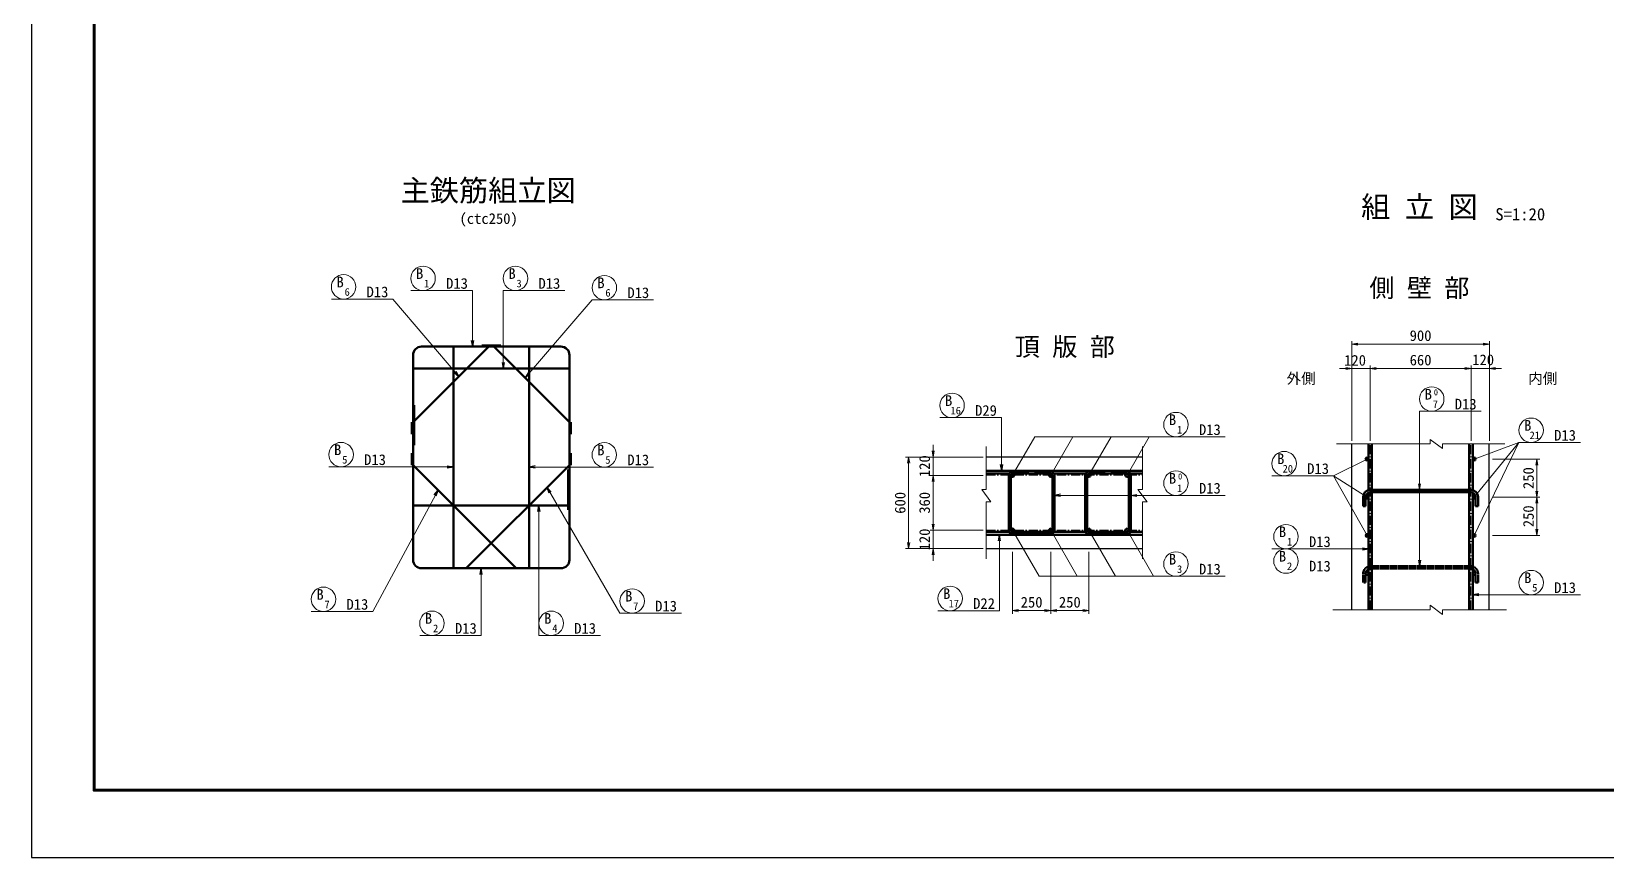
# Model space of a CAD drawing. Header units: millimetres. Extents: x 169470 to 758170, y -17820 to 11880.
# Drawn here: x 169470 to 195242, y -17820 to -4298 of the extents above; entities that cross this region are included whole.
import ezdxf
from ezdxf.enums import TextEntityAlignment as Align

# ---------------------------------------------------------------- set-up
doc = ezdxf.new("R2010")
doc.units = ezdxf.units.MM
doc.header["$LTSCALE"] = 50
doc.header["$PDSIZE"] = 300
for name, pattern in [('CONTINU', [0]), ('DASHED2', [0.375, 0.25, -0.125]), ('SXF_一点短鎖線', [9.25, 6, -1.5, 0.25, -1.5])]:
    doc.linetypes.add(name, pattern=pattern)
doc.layers.get('Defpoints').update_dxf_attribs({"color": 151})
for name, color, linetype, lineweight in [('D-BMK', 2, 'SXF_一点短鎖線', 13), ('D-STR', 1, 'Continuous', 25), ('D-STR-DIM', 7, 'Continuous', 13), ('D-STR-HTXT', 7, 'Continuous', 13), ('D-STR-STR1', 2, 'Continuous', 50), ('D-STR-STR2', 6, 'Continuous', 50), ('D-STR-STR3', 4, 'Continuous', 50), ('D-STR-STR4', 1, 'Continuous', 50), ('D-STR-TXT', 7, 'Continuous', 13), ('D-TTL', 2, 'Continuous', 140)]:
    doc.layers.add(name, color=color, linetype=linetype, lineweight=lineweight)
doc.styles.add('YOKO_GOTHIC', font='MS Gothic.ttf')
doc.dimstyles.new('S50', dxfattribs={"dimscale": 50, "dimtxt": 3.5, "dimasz": 2, "dimexe": 1, "dimexo": 1, "dimgap": 1, "dimtad": 1, "dimdec": 0, "dimzin": 1, "dimdsep": 46, "dimtxsty": 'YOKO_GOTHIC', "dimblk": 'OPEN', "dimcen": 0, "dimclrd": 256, "dimclre": 256, "dimclrt": 256, "dimaunit": 1, "dimadec": 3, "dimazin": 0, "dimtfac": 1, "dimtdec": 0, "dimtix": 1, "dimtmove": 2, "dimatfit": 3, "dimldrblk": 'OPEN', "dimfxl": 1, "dimlwd": -1, "dimlwe": -1, "dimarcsym": 2})
doc.dimstyles.new('S50-20', dxfattribs={"dimscale": 50, "dimtxt": 3.5, "dimasz": 2, "dimexe": 1, "dimexo": 1, "dimgap": 1, "dimtad": 1, "dimdec": 0, "dimlfac": 0.4, "dimzin": 1, "dimdsep": 46, "dimtxsty": 'YOKO_GOTHIC', "dimblk": 'OPEN', "dimcen": 0, "dimclrd": 256, "dimclre": 256, "dimclrt": 256, "dimaunit": 1, "dimadec": 3, "dimazin": 0, "dimtfac": 1, "dimtdec": 0, "dimtix": 1, "dimtmove": 2, "dimatfit": 3, "dimldrblk": 'OPEN', "dimfxl": 1, "dimlwd": -1, "dimlwe": -1, "dimarcsym": 0})

# ---------------------------------------------------------------- blocks, each defined once
blk = doc.blocks.new('_Open')
at = {"color": 0, "linetype": 'ByBlock', "lineweight": -2}
for p, q in [((-1, 0.17), (0, 0)), ((-1, -0.17), (0, 0)), ((0, 0), (-1, 0))]:
    blk.add_line(p, q, dxfattribs=at)
blk = doc.blocks.new('*D3334')
at = {"layer": 'D-STR-DIM', "transparency": 16777216}
for p, q in [((186147, -12814), (186147, -13829)), ((186772, -12814), (186772, -13829)), ((186247, -13779), (186672, -13779))]:
    blk.add_line(p, q, dxfattribs=at)
at = {"layer": 'Defpoints', "color": 0, "transparency": 16777216}
for p in [(186147, -12764), (186772, -12764), (186772, -13779)]:
    blk.add_point(p, dxfattribs=at)
at = {"layer": 'D-STR-DIM', "transparency": 16777216, "xscale": 100, "yscale": 100, "zscale": 100, "rotation": 180}
blk.add_blockref('_Open', (186147, -13779), dxfattribs=at)
at = {"layer": 'D-STR-DIM', "transparency": 16777216, "xscale": 100, "yscale": 100, "zscale": 100}
blk.add_blockref('_Open', (186772, -13779), dxfattribs=at)
at = {"layer": 'D-STR-DIM', "transparency": 16777216, "insert": (186460, -13642), "char_height": 175, "attachment_point": 5, "style": 'YOKO_GOTHIC'}
blk.add_mtext('250', dxfattribs=at)
blk = doc.blocks.new('*D3335')
at = {"layer": 'D-STR-DIM', "transparency": 16777216}
for p, q in [((185522, -12814), (185522, -13829)), ((186147, -12814), (186147, -13829)), ((185622, -13779), (186047, -13779))]:
    blk.add_line(p, q, dxfattribs=at)
at = {"layer": 'Defpoints', "color": 0, "transparency": 16777216}
for p in [(185522, -12764), (186147, -12764), (186147, -13779)]:
    blk.add_point(p, dxfattribs=at)
at = {"layer": 'D-STR-DIM', "transparency": 16777216, "xscale": 100, "yscale": 100, "zscale": 100, "rotation": 180}
blk.add_blockref('_Open', (185522, -13779), dxfattribs=at)
at = {"layer": 'D-STR-DIM', "transparency": 16777216, "xscale": 100, "yscale": 100, "zscale": 100}
blk.add_blockref('_Open', (186147, -13779), dxfattribs=at)
at = {"layer": 'D-STR-DIM', "transparency": 16777216, "insert": (185835, -13642), "char_height": 175, "attachment_point": 5, "style": 'YOKO_GOTHIC'}
blk.add_mtext('250', dxfattribs=at)
blk = doc.blocks.new('*D3336')
at = {"layer": 'D-STR-DIM', "transparency": 16777216}
for p, q in [((185044, -11564), (184173, -11564)), ((184223, -12364), (184223, -11664)), ((185044, -12464), (184173, -12464))]:
    blk.add_line(p, q, dxfattribs=at)
at = {"layer": 'Defpoints', "color": 0, "transparency": 16777216}
for p in [(184223, -11564), (185094, -11564), (185094, -12464)]:
    blk.add_point(p, dxfattribs=at)
at = {"layer": 'D-STR-DIM', "transparency": 16777216, "xscale": 100, "yscale": 100, "zscale": 100}
for p, rotation in [((184223, -11564), 90), ((184223, -12464), 270)]:
    blk.add_blockref('_Open', p, dxfattribs=dict(at, rotation=rotation))
at = {"layer": 'D-STR-DIM', "transparency": 16777216, "insert": (184085, -12014), "char_height": 175, "attachment_point": 5, "rotation": 90, "style": 'YOKO_GOTHIC'}
blk.add_mtext('360', dxfattribs=at)
blk = doc.blocks.new('*D3337')
at = {"layer": 'D-STR-DIM', "transparency": 16777216}
for p, q in [((184223, -12364), (184223, -12264)), ((185044, -12464), (184173, -12464)), ((184223, -12764), (184223, -12464)), ((185044, -12764), (184173, -12764)), ((184223, -12864), (184223, -12964))]:
    blk.add_line(p, q, dxfattribs=at)
at = {"layer": 'Defpoints', "color": 0, "transparency": 16777216}
for p in [(184223, -12464), (185094, -12464), (185094, -12764)]:
    blk.add_point(p, dxfattribs=at)
at = {"layer": 'D-STR-DIM', "transparency": 16777216, "xscale": 100, "yscale": 100, "zscale": 100}
for p, rotation in [((184223, -12464), 270), ((184223, -12764), 90)]:
    blk.add_blockref('_Open', p, dxfattribs=dict(at, rotation=rotation))
at = {"layer": 'D-STR-DIM', "transparency": 16777216, "insert": (184085, -12614), "char_height": 175, "attachment_point": 5, "rotation": 90, "style": 'YOKO_GOTHIC'}
blk.add_mtext('120', dxfattribs=at)
blk = doc.blocks.new('*D3338')
at = {"layer": 'D-STR-DIM', "transparency": 16777216}
for p, q in [((184223, -11164), (184223, -11064)), ((185044, -11264), (184173, -11264)), ((184223, -11564), (184223, -11264)), ((185044, -11564), (184173, -11564)), ((184223, -11664), (184223, -11764))]:
    blk.add_line(p, q, dxfattribs=at)
at = {"layer": 'Defpoints', "color": 0, "transparency": 16777216}
for p in [(184223, -11264), (185094, -11264), (185094, -11564)]:
    blk.add_point(p, dxfattribs=at)
at = {"layer": 'D-STR-DIM', "transparency": 16777216, "xscale": 100, "yscale": 100, "zscale": 100}
for p, rotation in [((184223, -11264), 270), ((184223, -11564), 90)]:
    blk.add_blockref('_Open', p, dxfattribs=dict(at, rotation=rotation))
at = {"layer": 'D-STR-DIM', "transparency": 16777216, "insert": (184085, -11414), "char_height": 175, "attachment_point": 5, "rotation": 90, "style": 'YOKO_GOTHIC'}
blk.add_mtext('120', dxfattribs=at)
blk = doc.blocks.new('*D3339')
at = {"layer": 'D-STR-DIM', "transparency": 16777216}
for p, q in [((185044, -11264), (183773, -11264)), ((183823, -12664), (183823, -11364)), ((185044, -12764), (183773, -12764))]:
    blk.add_line(p, q, dxfattribs=at)
at = {"layer": 'Defpoints', "color": 0, "transparency": 16777216}
for p in [(183823, -11264), (185094, -11264), (185094, -12764)]:
    blk.add_point(p, dxfattribs=at)
at = {"layer": 'D-STR-DIM', "transparency": 16777216, "xscale": 100, "yscale": 100, "zscale": 100}
for p, rotation in [((183823, -11264), 90), ((183823, -12764), 270)]:
    blk.add_blockref('_Open', p, dxfattribs=dict(at, rotation=rotation))
at = {"layer": 'D-STR-DIM', "transparency": 16777216, "insert": (183685, -12014), "char_height": 175, "attachment_point": 5, "rotation": 90, "style": 'YOKO_GOTHIC'}
blk.add_mtext('600', dxfattribs=at)
blk = doc.blocks.new('*D3251')
at = {"layer": 'D-STR-DIM', "transparency": 16777216}
for p, q in [((193025, -10997), (193025, -9766)), ((193325, -10997), (193325, -9766)), ((192925, -9816), (192825, -9816)), ((193025, -9816), (193325, -9816)), ((193425, -9816), (193525, -9816))]:
    blk.add_line(p, q, dxfattribs=at)
at = {"layer": 'Defpoints', "color": 0, "transparency": 16777216}
for p in [(193325, -9816), (193025, -11047), (193325, -11047)]:
    blk.add_point(p, dxfattribs=at)
at = {"layer": 'D-STR-DIM', "transparency": 16777216, "xscale": 100, "yscale": 100, "zscale": 100}
blk.add_blockref('_Open', (193025, -9816), dxfattribs=at)
at = {"layer": 'D-STR-DIM', "transparency": 16777216, "xscale": 100, "yscale": 100, "zscale": 100, "rotation": 180}
blk.add_blockref('_Open', (193325, -9816), dxfattribs=at)
at = {"layer": 'D-STR-DIM', "transparency": 16777216, "insert": (193224, -9674), "char_height": 175, "attachment_point": 5, "style": 'YOKO_GOTHIC'}
blk.add_mtext('120', dxfattribs=at)
blk = doc.blocks.new('*D3252')
at = {"layer": 'D-STR-DIM', "transparency": 16777216}
for p, q in [((193375, -11922), (194154, -11922)), ((194104, -12447), (194104, -12022)), ((193375, -12547), (194154, -12547))]:
    blk.add_line(p, q, dxfattribs=at)
at = {"layer": 'Defpoints', "color": 0, "transparency": 16777216}
for p in [(193325, -11922), (194104, -11922), (193325, -12547)]:
    blk.add_point(p, dxfattribs=at)
at = {"layer": 'D-STR-DIM', "transparency": 16777216, "xscale": 100, "yscale": 100, "zscale": 100}
for p, rotation in [((194104, -11922), 90), ((194104, -12547), 270)]:
    blk.add_blockref('_Open', p, dxfattribs=dict(at, rotation=rotation))
at = {"layer": 'D-STR-DIM', "transparency": 16777216, "insert": (193966, -12234), "char_height": 175, "attachment_point": 5, "rotation": 90, "style": 'YOKO_GOTHIC'}
blk.add_mtext('250', dxfattribs=at)
blk = doc.blocks.new('*D3253')
at = {"layer": 'D-STR-DIM', "transparency": 16777216}
for p, q in [((193375, -11297), (194154, -11297)), ((194104, -11822), (194104, -11397)), ((193375, -11922), (194154, -11922))]:
    blk.add_line(p, q, dxfattribs=at)
at = {"layer": 'Defpoints', "color": 0, "transparency": 16777216}
for p in [(193325, -11297), (194104, -11297), (193325, -11922)]:
    blk.add_point(p, dxfattribs=at)
at = {"layer": 'D-STR-DIM', "transparency": 16777216, "xscale": 100, "yscale": 100, "zscale": 100}
for p, rotation in [((194104, -11297), 90), ((194104, -11922), 270)]:
    blk.add_blockref('_Open', p, dxfattribs=dict(at, rotation=rotation))
at = {"layer": 'D-STR-DIM', "transparency": 16777216, "insert": (193966, -11609), "char_height": 175, "attachment_point": 5, "rotation": 90, "style": 'YOKO_GOTHIC'}
blk.add_mtext('250', dxfattribs=at)
blk = doc.blocks.new('*D3254')
at = {"layer": 'D-STR-DIM', "transparency": 16777216}
for p, q in [((191075, -10997), (191075, -9766)), ((191375, -10997), (191375, -9766)), ((190975, -9816), (190875, -9816)), ((191075, -9816), (191375, -9816)), ((191475, -9816), (191575, -9816))]:
    blk.add_line(p, q, dxfattribs=at)
at = {"layer": 'Defpoints', "color": 0, "transparency": 16777216}
for p in [(191375, -9816), (191075, -11047), (191375, -11047)]:
    blk.add_point(p, dxfattribs=at)
at = {"layer": 'D-STR-DIM', "transparency": 16777216, "xscale": 100, "yscale": 100, "zscale": 100}
blk.add_blockref('_Open', (191075, -9816), dxfattribs=at)
at = {"layer": 'D-STR-DIM', "transparency": 16777216, "xscale": 100, "yscale": 100, "zscale": 100, "rotation": 180}
blk.add_blockref('_Open', (191375, -9816), dxfattribs=at)
at = {"layer": 'D-STR-DIM', "transparency": 16777216, "insert": (191128, -9682), "char_height": 175, "attachment_point": 5, "style": 'YOKO_GOTHIC'}
blk.add_mtext('120', dxfattribs=at)
blk = doc.blocks.new('*D3255')
at = {"layer": 'D-STR-DIM', "transparency": 16777216}
for p, q in [((191075, -10997), (191075, -9366)), ((191175, -9416), (193225, -9416)), ((193325, -10997), (193325, -9366))]:
    blk.add_line(p, q, dxfattribs=at)
at = {"layer": 'Defpoints', "color": 0, "transparency": 16777216}
for p in [(193325, -9416), (191075, -11047), (193325, -11047)]:
    blk.add_point(p, dxfattribs=at)
at = {"layer": 'D-STR-DIM', "transparency": 16777216, "xscale": 100, "yscale": 100, "zscale": 100, "rotation": 180}
blk.add_blockref('_Open', (191075, -9416), dxfattribs=at)
at = {"layer": 'D-STR-DIM', "transparency": 16777216, "xscale": 100, "yscale": 100, "zscale": 100}
blk.add_blockref('_Open', (193325, -9416), dxfattribs=at)
at = {"layer": 'D-STR-DIM', "transparency": 16777216, "insert": (192200, -9278), "char_height": 175, "attachment_point": 5, "style": 'YOKO_GOTHIC'}
blk.add_mtext('900', dxfattribs=at)
blk = doc.blocks.new('*D3256')
at = {"layer": 'D-STR-DIM', "transparency": 16777216}
for p, q in [((191375, -10997), (191375, -9766)), ((193025, -10997), (193025, -9766)), ((191475, -9816), (192925, -9816))]:
    blk.add_line(p, q, dxfattribs=at)
at = {"layer": 'Defpoints', "color": 0, "transparency": 16777216}
for p in [(193025, -9816), (191375, -11047), (193025, -11047)]:
    blk.add_point(p, dxfattribs=at)
at = {"layer": 'D-STR-DIM', "transparency": 16777216, "xscale": 100, "yscale": 100, "zscale": 100, "rotation": 180}
blk.add_blockref('_Open', (191375, -9816), dxfattribs=at)
at = {"layer": 'D-STR-DIM', "transparency": 16777216, "xscale": 100, "yscale": 100, "zscale": 100}
blk.add_blockref('_Open', (193025, -9816), dxfattribs=at)
at = {"layer": 'D-STR-DIM', "transparency": 16777216, "insert": (192200, -9678), "char_height": 175, "attachment_point": 5, "style": 'YOKO_GOTHIC'}
blk.add_mtext('660', dxfattribs=at)

msp = doc.modelspace()

# ---------------------------------------------------------------- linework, layer by layer
at = {"layer": 'D-BMK', "ltscale": 0.5}
for p, q in [((191374.73, -13762.15), (191374.73, -11046.72)), ((193024.76, -13762.15), (193024.76, -11046.72)), ((185094.01, -11563.58), (187648.53, -11563.58)), ((185094.01, -12463.58), (187648.53, -12463.58))]:
    msp.add_line(p, q, dxfattribs=at)
at = {"layer": 'D-STR'}
for p, q in [((191074.75, -13762.15), (191074.75, -11046.72)), ((193324.75, -13762.15), (193324.75, -11046.72)), ((185094.01, -11263.58), (187648.53, -11263.58)), ((185094.01, -12763.58), (187648.53, -12763.58))]:
    msp.add_line(p, q, dxfattribs=at)
at = {"layer": 'D-STR-HTXT'}
for p, q in [((174375.95, -8678.13), (175382.51, -8678.13)), ((175677.14, -8539.86), (176683.71, -8539.86)), ((177188.93, -8539.86), (178195.49, -8539.86)), ((178643.75, -8691.79), (179650.31, -8691.79)), ((192183, -10515.19), (193189.56, -10515.19)), ((184333.57, -10619.61), (185340.13, -10619.61)), ((185522.21, -11563.58), (185886.24, -10933.08)), ((189003.65, -10933.08), (185886.24, -10933.08)), ((186147.19, -11563.58), (186511.21, -10933.08)), ((186772.16, -11563.58), (187136.19, -10933.08)), ((187397.14, -11563.58), (187761.16, -10933.08)), ((193809.13, -11025.39), (193076.26, -11296.71)), ((193076.26, -11921.69), (193809.13, -11025.39)), ((193809.13, -11025.39), (193076.26, -12546.66)), ((193809.13, -11025.39), (194815.69, -11025.39)), ((191323.74, -11296.71), (190774.78, -11571.7)), ((174336.03, -11424.74), (175342.59, -11424.74)), ((178642.59, -11427.92), (179649.16, -11427.92)), ((189768.21, -11571.7), (190774.78, -11571.7)), ((190774.78, -11571.7), (191323.74, -11921.69)), ((191323.74, -12546.66), (190774.78, -11571.7)), ((187997.09, -11891.89), (189003.65, -11891.89)), ((185522.21, -12463.58), (185956.54, -13215.86)), ((186147.19, -12463.58), (186581.52, -13215.86)), ((186772.16, -12463.58), (187206.49, -13215.86)), ((187397.14, -12463.58), (187831.47, -13215.86)), ((189768.21, -12767.43), (190803.31, -12767.43)), ((189003.65, -13215.86), (185956.54, -13215.86)), ((193809.13, -13519.5), (194815.69, -13519.5)), ((174047.34, -13792.78), (175053.91, -13792.78)), ((179098.4, -13820.95), (180104.97, -13820.95)), ((184301.92, -13779.27), (185308.48, -13779.27)), ((175822.49, -14185.81), (176829.06, -14185.81)), ((177773.72, -14185.81), (178780.28, -14185.81))]:
    msp.add_line(p, q, dxfattribs=at)
for points in [[(193575.94, -11049.6), (192557.98, -11049.6), (192557.98, -11124.6), (192357.98, -10974.6), (192357.98, -11049.6), (190823.92, -11049.6)], [(185094.01, -12932.94), (185094.01, -11995.19), (185169.01, -11995.19), (185019.01, -11795.19), (185094.01, -11795.19), (185094.01, -11094.5)], [(187648.53, -12932.94), (187648.53, -11995.19), (187723.53, -11995.19), (187573.53, -11795.19), (187648.53, -11795.19), (187648.53, -11094.5)], [(193608.31, -13765.02), (192557.98, -13765.02), (192557.98, -13840.02), (192357.98, -13690.03), (192357.98, -13765.02), (190764.28, -13765.02)]]:
    msp.add_lwpolyline(points, dxfattribs=at)
for centre in [(175877.14, -8339.86), (177388.93, -8339.86), (174575.95, -8478.13), (178843.75, -8491.79), (192383, -10315.19), (188197.09, -10733.08), (174536.03, -11224.74), (178842.59, -11227.92), (188197.09, -11691.89), (189996.75, -12567.43), (188197.09, -13015.86), (189996.75, -12967.43), (194009.13, -13319.5), (174247.34, -13592.78), (179298.4, -13620.95), (176022.49, -13985.81), (177973.72, -13985.81)]:
    msp.add_circle(centre, 200, dxfattribs=at)
at = {"layer": 'D-STR-HTXT', "color": 1}
for centre in [(184533.57, -10419.61), (194009.13, -10825.39), (189968.21, -11371.7), (184501.92, -13579.27)]:
    msp.add_circle(centre, 200, dxfattribs=at)
at = {"layer": 'D-STR-STR1'}
for p, q in [((175712.59, -10696.04), (176952.89, -9455.74)), ((178132.59, -9455.74), (175852.59, -9455.74)), ((176372.59, -9455.74), (176372.59, -13085.74)), ((177032.3, -9435.74), (176837.3, -9435.74)), ((177147.89, -9435.74), (176952.89, -9435.74)), ((177032.3, -9455.74), (178272.59, -10696.04)), ((177612.59, -9455.74), (177612.59, -13085.74)), ((175712.59, -9595.74), (175712.59, -12945.74)), ((178272.59, -9595.74), (178272.59, -12945.74)), ((175712.59, -9815.74), (178272.59, -9815.74)), ((175692.59, -10696.04), (175692.59, -10891.04)), ((178292.59, -10696.04), (178292.59, -10891.04)), ((191347.23, -11805.46), (191347.23, -11046.72)), ((191402.23, -11800.69), (191402.23, -11046.72)), ((192997.26, -11800.69), (192997.26, -11046.72)), ((193052.26, -11805.37), (193052.26, -11046.72)), ((175692.59, -11200.74), (175692.59, -11395.74)), ((178292.59, -11200.74), (178292.59, -11395.74)), ((175712.59, -11395.74), (177402.59, -13085.74)), ((178272.59, -11395.74), (176582.59, -13085.74)), ((185094.01, -11488.59), (187648.53, -11488.59)), ((185094.01, -11536.08), (185468.89, -11536.08)), ((185772.1, -11536.08), (185897.2, -11536.08)), ((186200.61, -11536.08), (186718.84, -11536.08)), ((187022.05, -11536.08), (187147.15, -11536.08)), ((187450.56, -11536.08), (187648.53, -11536.08)), ((191347.23, -13762.15), (191347.23, -11848.01)), ((191402.23, -13762.15), (191402.23, -11840.69)), ((192997.26, -13762.15), (192997.26, -11840.69)), ((193052.26, -13762.15), (193052.26, -11847.87)), ((178272.59, -12055.74), (175712.59, -12055.74)), ((185094.01, -12491.08), (185468.89, -12491.08)), ((185094.01, -12538.58), (187648.53, -12538.58)), ((186200.61, -12491.08), (186718.84, -12491.08)), ((187450.56, -12491.08), (187648.53, -12491.08)), ((178132.59, -13085.74), (175852.59, -13085.74))]:
    msp.add_line(p, q, dxfattribs=at)
for centre, start, end in [((175852.59, -9595.74), 90, 180), ((178132.59, -9595.74), 0, 90), ((175852.59, -12945.74), 180, 270), ((178132.59, -12945.74), 270, 0)]:
    msp.add_arc(centre, 140, start, end, dxfattribs=at)
at = {"layer": 'D-STR-STR2'}
for centre, radius in [((191323.74, -11296.71), 23.75), ((193076.26, -11296.71), 23.75), ((185522.21, -11563.58), 27.5), ((186147.19, -11563.58), 27.5), ((186772.16, -11563.58), 27.5), ((187397.14, -11563.58), 27.5), ((191323.64, -11921.69), 23.75), ((193076.16, -11921.69), 23.75), ((185522.21, -12463.58), 27.5), ((186147.19, -12463.58), 27.5), ((186772.16, -12463.58), 27.5), ((187397.14, -12463.58), 27.5), ((191323.64, -12546.66), 23.75), ((193076.26, -12546.66), 23.75), ((191323.74, -13171.64), 23.75), ((193076.36, -13171.64), 23.75)]:
    msp.add_circle(centre, radius, dxfattribs=at)
at = {"layer": 'D-STR-STR3'}
for p, q in [((185462.22, -12463.58), (185462.22, -11563.58)), ((185494.71, -12463.58), (185494.71, -11563.58)), ((185522.11, -11503.59), (185772.1, -11503.59)), ((185522.11, -11536.08), (185772.1, -11536.08)), ((185772.1, -11536.08), (185772.1, -11503.59)), ((185897.2, -11536.08), (185897.2, -11503.59)), ((185897.2, -11503.59), (186147.19, -11503.59)), ((185897.2, -11536.08), (186147.19, -11536.08)), ((186174.69, -12463.58), (186174.69, -11563.58)), ((186207.31, -12463.58), (186207.45, -11563.58)), ((186712.17, -12463.58), (186712.17, -11563.58)), ((186744.66, -12463.58), (186744.66, -11563.58)), ((186772.06, -11503.59), (187022.05, -11503.59)), ((186772.06, -11536.08), (187022.05, -11536.08)), ((187022.05, -11536.08), (187022.05, -11503.59)), ((187147.15, -11536.08), (187147.15, -11503.59)), ((187147.15, -11503.59), (187397.14, -11503.59)), ((187147.15, -11536.08), (187397.14, -11536.08)), ((187424.64, -12463.58), (187424.64, -11563.58)), ((187457.26, -12463.58), (187457.4, -11563.58)), ((191380.89, -11800.69), (193018.9, -11800.69)), ((191380.89, -11840.69), (193018.9, -11840.69)), ((191259.89, -11921.69), (191259.89, -12066.69)), ((191299.89, -12066.69), (191259.89, -12066.69)), ((191299.89, -11921.69), (191299.89, -12066.69)), ((193099.9, -11921.69), (193099.9, -12066.69)), ((193099.9, -12066.69), (193139.9, -12066.69)), ((193139.9, -11921.69), (193139.9, -12066.69)), ((185522.21, -12491.08), (186147.19, -12491.08)), ((185522.21, -12523.58), (186147.24, -12523.58)), ((186772.16, -12491.08), (187397.14, -12491.08)), ((186772.16, -12523.58), (187397.19, -12523.58))]:
    msp.add_line(p, q, dxfattribs=at)
at = {"layer": 'D-STR-STR3', "linetype": 'DASHED2'}
for p, q in [((191380.99, -13050.64), (193019, -13050.64)), ((191380.99, -13090.64), (193019, -13090.64)), ((191259.99, -13171.64), (191259.99, -13316.64)), ((191299.99, -13316.64), (191259.99, -13316.64)), ((191299.99, -13171.64), (191299.99, -13316.64)), ((193100, -13171.64), (193100, -13316.64)), ((193100, -13316.64), (193140, -13316.64)), ((193140, -13171.64), (193140, -13316.64))]:
    msp.add_line(p, q, dxfattribs=at)
at = {"layer": 'D-STR-STR3'}
for centre, radius, start, end in [((185522.21, -11563.58), 60, 90.00001, 180), ((186147.29, -11563.58), 60, 0, 90.00001), ((186772.16, -11563.58), 60, 90.00001, 180), ((187397.24, -11563.58), 60, 0, 90.00001), ((191380.89, -11921.69), 121, 90, 180), ((191380.89, -11921.69), 81, 90, 180), ((193018.9, -11921.69), 121, 0, 90), ((193018.9, -11921.69), 81, 0, 90), ((185522.21, -12463.58), 60, 180, 270), ((186147.29, -12463.58), 60, 270, 0), ((186772.16, -12463.58), 60, 180, 270), ((187397.24, -12463.58), 60, 270, 0)]:
    msp.add_arc(centre, radius, start, end, dxfattribs=at)
at = {"layer": 'D-STR-STR3', "linetype": 'DASHED2'}
for centre, radius, start, end in [((191380.99, -13171.64), 121, 90, 180), ((191380.99, -13171.64), 81, 90, 180), ((193019, -13171.64), 121, 0, 90), ((193019, -13171.64), 81, 0, 90)]:
    msp.add_arc(centre, radius, start, end, dxfattribs=at)
at = {"layer": 'D-STR-STR4'}
for p, q in [((175732.59, -11070.74), (175732.59, -10414.74)), ((178252.59, -12126.74), (178252.59, -11470.74))]:
    msp.add_line(p, q, dxfattribs=at)
at = {"layer": 'D-TTL'}
msp.add_lwpolyline([(170494.53, 10780), (170494.53, -16720), (210494.53, -16720), (210494.53, 10780)], close=True, dxfattribs=at)
at = {"layer": 'Defpoints', "color": 1}
msp.add_lwpolyline([(169469.53, 11880), (169469.53, -17820), (211519.53, -17820), (211519.53, 11880)], close=True, dxfattribs=at)

# ---------------------------------------------------------------- block references
at = {"layer": 'D-STR-HTXT', "xscale": 100, "yscale": 100, "zscale": 100}
for p, rotation in [((192183, -11800.69), 270), ((187457.33, -11891.85), 180)]:
    msp.add_blockref('_Open', p, dxfattribs=dict(at, rotation=rotation))

# ---------------------------------------------------------------- texts
at = {"layer": 'D-STR-TXT', "style": 'YOKO_GOTHIC'}
for s, height, p in [('主鉄筋組立図', 350, (176941.87, -7180.95)), ('組 立 図', 350, (192181.26, -7449.7)), ('S=1:20', 200, (193831.03, -7449.7))]:
    msp.add_text(s, height=height, dxfattribs=at).set_placement(p, align=Align.BOTTOM_CENTER)
for s, p in [('(ctc250)', (176474.21, -7448.13)), ('D13', (174952.47, -8648.13)), ('D13', (176253.66, -8509.86)), ('D13', (177765.45, -8509.86)), ('D13', (179220.27, -8661.79)), ('外側', (190007.82, -10064.82)), ('内側', (193960.08, -10064.82)), ('D13', (192759.52, -10485.19)), ('D13', (188573.61, -10903.08)), ('D13', (174912.55, -11394.74)), ('D13', (179219.12, -11397.92)), ('D13', (188573.61, -11861.89)), ('D13', (190373.27, -12737.43)), ('D13', (188573.61, -13185.86)), ('D13', (190373.27, -13137.43)), ('D13', (194385.65, -13489.5)), ('D13', (174623.87, -13762.78)), ('D13', (179674.92, -13790.95)), ('D13', (176399.02, -14155.81)), ('D13', (178350.24, -14155.81))]:
    msp.add_text(s, height=175, dxfattribs=at).set_placement(p)
for s, height, p in [('B', 175, (175820.87, -8348.18)), ('B', 175, (177332.65, -8348.18)), ('B', 175, (174519.68, -8486.45)), ('6', 125, (174635.34, -8624.25)), ('1', 125, (175936.53, -8485.98)), ('3', 125, (177448.31, -8485.98)), ('B', 175, (178787.48, -8500.1)), ('側 壁 部', 300, (192181.26, -8646.25)), ('6', 125, (178903.14, -8637.91)), ('頂 版 部', 300, (186378.4, -9609.08)), ('B', 175, (192326.73, -10323.51)), ('0', 100, (192451.12, -10255)), ('B', 175, (188140.81, -10741.39)), ('7', 125, (192442.39, -10461.31)), ('1', 125, (188256.48, -10879.2)), ('B', 175, (174479.76, -11233.05)), ('B', 175, (178786.32, -11236.24)), ('5', 125, (174595.42, -11370.86)), ('5', 125, (178901.98, -11374.04)), ('B', 175, (188140.81, -11700.21)), ('0', 100, (188265.21, -11631.7)), ('1', 125, (188256.48, -11838.01)), ('B', 175, (189940.47, -12575.75)), ('1', 125, (190056.14, -12713.55)), ('B', 175, (188140.81, -13024.18)), ('B', 175, (189940.47, -12975.75)), ('3', 125, (188256.48, -13161.98)), ('2', 125, (190056.14, -13113.55)), ('B', 175, (193952.85, -13327.82)), ('5', 125, (194068.52, -13465.62)), ('B', 175, (174191.07, -13601.09)), ('7', 125, (174306.73, -13738.9)), ('B', 175, (179242.13, -13629.27)), ('7', 125, (179357.79, -13767.07)), ('B', 175, (175966.22, -13994.13)), ('B', 175, (177917.44, -13994.13)), ('2', 125, (176081.88, -14131.93)), ('4', 125, (178033.1, -14131.93))]:
    msp.add_text(s, height=height, dxfattribs=at).set_placement(p, align=Align.CENTER)
at = {"layer": 'D-STR-TXT', "color": 1, "style": 'YOKO_GOTHIC'}
for s, height, p in [('B', 175, (184477.3, -10427.92)), ('16', 125, (184592.96, -10565.73)), ('B', 175, (193952.85, -10833.71)), ('21', 125, (194068.52, -10971.51)), ('B', 175, (189911.94, -11380.02)), ('20', 125, (190027.6, -11517.82)), ('B', 175, (184445.65, -13587.59)), ('17', 125, (184561.31, -13725.39))]:
    msp.add_text(s, height=height, dxfattribs=at).set_placement(p, align=Align.CENTER)
for s, p in [('D29', (184910.09, -10589.61)), ('D13', (194385.65, -10995.39)), ('D13', (190344.73, -11541.7)), ('D22', (184878.44, -13749.27))]:
    msp.add_text(s, height=175, dxfattribs=at).set_placement(p)

# ---------------------------------------------------------------- dimensions: what is measured, and where the dimension line sits
at = {"layer": 'D-STR-DIM'}
for base, p1, p2, picture, middle in [((193324.75, -9415.73), (191074.75, -11046.72), (193324.75, -11046.72), '*D3255', (192199.75, -9278.23)), ((193024.76, -9815.73), (191374.73, -11046.72), (193024.76, -11046.72), '*D3256', (192199.75, -9678.23)), ((186147.19, -13779.27), (185522.21, -12763.58), (186147.19, -12763.58), '*D3335', (185834.7, -13641.77)), ((186772.26, -13779.27), (186147.19, -12763.58), (186772.26, -12763.58), '*D3334', (186459.73, -13641.77))]:
    dim = msp.add_linear_dim(base=base, p1=p1, p2=p2, dimstyle='S50-20', dxfattribs=at)
    dim.commit()
    dim.dimension.update_dxf_attribs({"geometry": picture, "text_midpoint": middle})
for base, p1, p2, picture, middle in [((191374.73, -9815.73), (191074.75, -11046.72), (191374.73, -11046.72), '*D3254', (191128.47, -9682.07)), ((193324.75, -9815.73), (193024.76, -11046.72), (193324.75, -11046.72), '*D3251', (193224.26, -9674.28))]:
    dim = msp.add_linear_dim(base=base, p1=p1, p2=p2, dimstyle='S50-20', dxfattribs=at)
    dim.commit()
    dim.dimension.update_dxf_attribs({"geometry": picture, "text_midpoint": middle, "dimtype": 160})
for base, p1, p2, picture, middle in [((184222.63, -11263.58), (185094.01, -11563.58), (185094.01, -11263.58), '*D3338', (184085.13, -11413.58)), ((183822.63, -11263.58), (185094.01, -12763.58), (185094.01, -11263.58), '*D3339', (183685.13, -12013.58)), ((194103.86, -11296.71), (193324.75, -11921.69), (193324.75, -11296.71), '*D3253', (193966.36, -11609.2)), ((184222.63, -11563.58), (185094.01, -12463.58), (185094.01, -11563.58), '*D3336', (184085.13, -12013.58)), ((194103.86, -11921.69), (193324.75, -12546.66), (193324.75, -11921.69), '*D3252', (193966.36, -12234.17)), ((184222.63, -12463.58), (185094.01, -12763.58), (185094.01, -12463.58), '*D3337', (184085.13, -12613.58))]:
    dim = msp.add_linear_dim(base=base, p1=p1, p2=p2, angle=90, dimstyle='S50-20', dxfattribs=at)
    dim.commit()
    dim.dimension.update_dxf_attribs({"geometry": picture, "text_midpoint": middle})

# ---------------------------------------------------------------- leaders
at = {"layer": 'D-STR-HTXT'}
for points in [[(176463.32, -9945.31), (175382.51, -8678.13)], [(176683.71, -9455.74), (176683.71, -8539.86)], [(177188.93, -9815.74), (177188.93, -8539.86)], [(177546.83, -9970.27), (178643.75, -8691.79)], [(176372.59, -11424.74), (175342.59, -11424.74)], [(177612.59, -11427.92), (178642.59, -11427.92)], [(176122.02, -11805.17), (175053.91, -13792.78)], [(177907.07, -11761.27), (179098.4, -13820.95)], [(177773.72, -12055.74), (177773.72, -14185.81)], [(191347.23, -12767.43), (190803.31, -12767.43)], [(176829.06, -13085.74), (176829.06, -14185.81)], [(193052.26, -13519.5), (193809.13, -13519.5)]]:
    msp.add_leader(points, dimstyle='S50', dxfattribs=at)
at = {"layer": 'D-STR-HTXT', "linetype": 'CONTINU'}
for points in [[(192183, -13050.64), (192183, -10515.19)], [(185340.13, -11488.54), (185340.13, -10619.61)], [(186207.35, -11891.76), (187997.09, -11891.89)], [(185308.48, -12538.58), (185308.48, -13779.27)]]:
    msp.add_leader(points, dimstyle='S50', dxfattribs=at)

doc.saveas('drawing.dxf')
